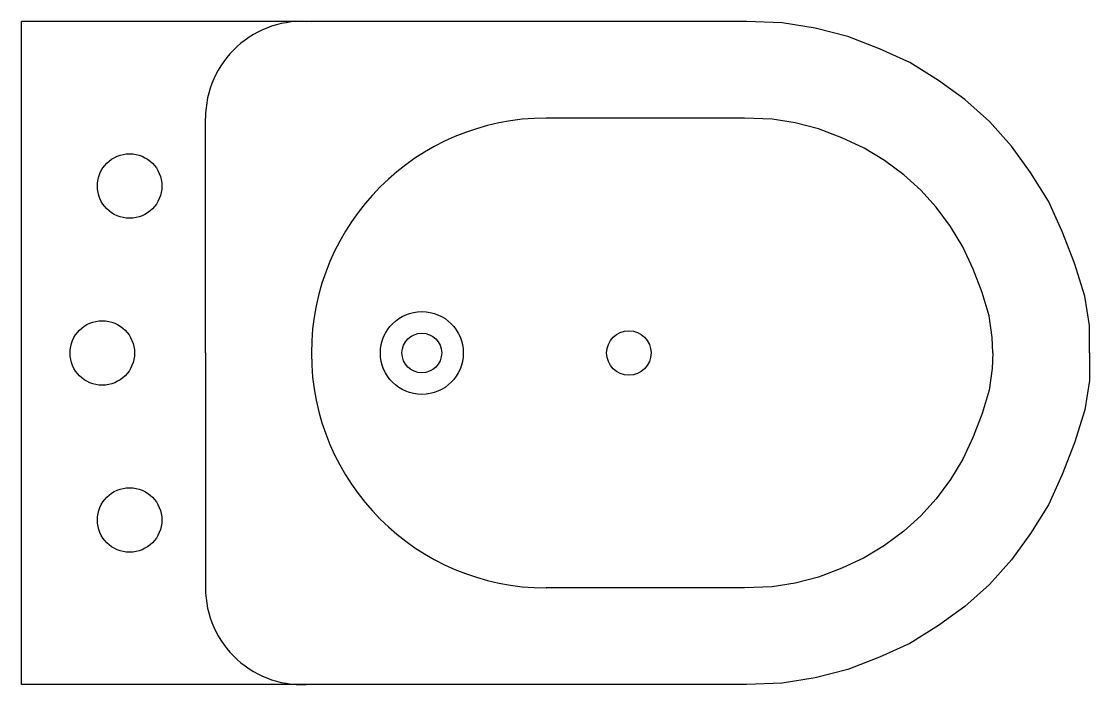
# Model space of a CAD drawing. Header units: millimetres. Extents: x -2981.326 to -2980.746, y 2970.872 to 2971.232.
import ezdxf

# ---------------------------------------------------------------- set-up
doc = ezdxf.new("R2010")
doc.units = ezdxf.units.MM
doc.header["$LTSCALE"] = 10
doc.layers.add('banheiro_louças', color=2, linetype='Continuous')

msp = doc.modelspace()

# ---------------------------------------------------------------- linework, layer by layer
at = {"layer": 'banheiro_louças'}
for p, q in [((-2981.32648, 2970.87152), (-2981.32648, 2971.23165)), ((-2981.22652, 2971.05159), (-2981.22652, 2971.17915)), ((-2981.22652, 2971.05159), (-2981.22652, 2971.17915)), ((-2981.22652, 2971.05159), (-2981.22652, 2970.92402))]:
    msp.add_line(p, q, dxfattribs=at)
for points in [[(-2980.74649, 2971.05159), (-2980.74649, 2971.05237), (-2980.74649, 2971.05237), (-2980.74654, 2971.06646), (-2980.74902, 2971.08249), (-2980.75469, 2971.10044), (-2980.7614, 2971.11759), (-2980.76886, 2971.13399), (-2980.77855, 2971.14964), (-2980.78898, 2971.16381), (-2980.80091, 2971.17723), (-2980.81433, 2971.18915), (-2980.82849, 2971.19959), (-2980.84415, 2971.20928), (-2980.86055, 2971.21674), (-2980.8777, 2971.22345), (-2980.89559, 2971.22792), (-2980.91348, 2971.2309), (-2980.93286, 2971.23165), (-2981.32648, 2971.23165)], [(-2980.79902, 2971.05159), (-2980.79946, 2971.05997), (-2980.80099, 2971.07178), (-2980.80481, 2971.08444), (-2980.80978, 2971.09714), (-2980.81526, 2971.10921), (-2980.82207, 2971.12021), (-2980.82982, 2971.13073), (-2980.8381, 2971.14004), (-2980.84741, 2971.14831), (-2980.85793, 2971.15607), (-2980.86893, 2971.16288), (-2980.88099, 2971.16836), (-2980.89369, 2971.17333), (-2980.90629, 2971.17648), (-2980.91882, 2971.17857), (-2980.93387, 2971.17915), (-2981.04152, 2971.17915)], [(-2980.74649, 2971.05159), (-2980.74649, 2971.0508), (-2980.74649, 2971.0508), (-2980.74654, 2971.03671), (-2980.74902, 2971.02068), (-2980.75469, 2971.00273), (-2980.7614, 2970.98558), (-2980.76886, 2970.96918), (-2980.77855, 2970.95353), (-2980.78898, 2970.93936), (-2980.80091, 2970.92594), (-2980.81433, 2970.91402), (-2980.82849, 2970.90358), (-2980.84415, 2970.89389), (-2980.86055, 2970.88643), (-2980.8777, 2970.87972), (-2980.89559, 2970.87525), (-2980.91348, 2970.87227), (-2980.93286, 2970.87152), (-2981.32648, 2970.87152)], [(-2980.79902, 2971.05159), (-2980.79946, 2971.0432), (-2980.80099, 2971.03139), (-2980.80481, 2971.01873), (-2980.80978, 2971.00603), (-2980.81526, 2970.99396), (-2980.82207, 2970.98296), (-2980.82982, 2970.97244), (-2980.8381, 2970.96313), (-2980.84741, 2970.95486), (-2980.85793, 2970.9471), (-2980.86893, 2970.94029), (-2980.88099, 2970.93481), (-2980.89369, 2970.92984), (-2980.90629, 2970.92669), (-2980.91882, 2970.9246), (-2980.93387, 2970.92402), (-2981.04152, 2970.92402)]]:
    msp.add_lwpolyline(points, dxfattribs=at)
for centre in [(-2981.26771, 2971.14225), (-2981.28254, 2971.05159), (-2981.26771, 2970.96092)]:
    msp.add_circle(centre, 0.0175, dxfattribs=at)
at = {"layer": 'banheiro_louças', "color": 1}
for centre, radius in [((-2981.10905, 2971.05159), 0.0225), ((-2981.10905, 2971.05159), 0.01078), ((-2980.99665, 2971.05159), 0.01206)]:
    msp.add_circle(centre, radius, dxfattribs=at)
at = {"layer": 'banheiro_louças'}
for centre, radius, start, end in [((-2981.17402, 2971.17915), 0.0525, 84.53498, 180), ((-2981.04141, 2971.05154), 0.1276, 90.0463, 179.98082), ((-2981.04141, 2971.05163), 0.1276, 180.01918, 269.9537), ((-2981.17402, 2970.92402), 0.0525, 180, 275.46502)]:
    msp.add_arc(centre, radius, start, end, dxfattribs=at)

doc.saveas('drawing.dxf')
